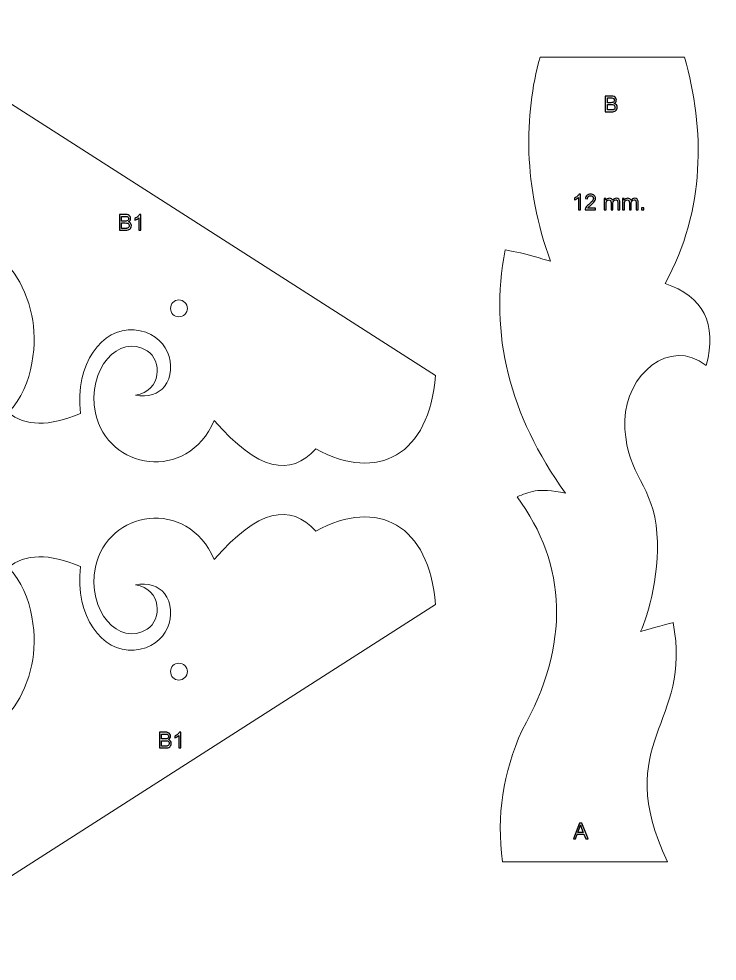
# Model space of a CAD drawing. Header units: centimetres. Extents: x -109.1 to -53.6, y -10 to 49.4.
# Drawn here: x -67.01 to -53.58, y 31.31 to 49.42 of the extents above; entities that cross this region are included whole.
import ezdxf

# ---------------------------------------------------------------- set-up
doc = ezdxf.new("R2010")
doc.units = ezdxf.units.CM
doc.header["$MEASUREMENT"] = 0
doc.layers.add('layer 1', color=7, linetype='Continuous')

msp = doc.modelspace()

# ---------------------------------------------------------------- linework, layer by layer
at = {"layer": 'layer 1', "color": 250, "lineweight": 20}
for points, knots in [([(-69.71642, 41.79436), (-69.30832, 42.13725), (-69.06823, 42.48858), (-69.07589, 42.85119), (-69.07589, 42.85119), (-68.54481, 42.80669), (-68.18633, 43.12702), (-68.00048, 43.8122), (-68.00048, 43.8122), (-68.68464, 43.85725), (-68.87708, 44.52814), (-68.54961, 44.96199), (-68.54961, 44.96199), (-68.15629, 45.48306), (-67.03841, 45.01345), (-66.75915, 43.71495), (-66.75915, 43.71495), (-66.65618, 43.23622), (-66.711, 42.372), (-67.21103, 41.85016), (-67.21103, 41.85016), (-66.89123, 41.583), (-66.4298, 41.57727), (-65.82672, 41.83299), (-65.82672, 41.83299), (-65.93541, 42.79701), (-65.41653, 43.48027), (-64.79418, 43.43754), (-64.79418, 43.43754), (-64.13696, 43.39242), (-63.93565, 42.70923), (-64.20996, 42.35211), (-64.20996, 42.35211), (-64.32026, 42.20856), (-64.53319, 42.13405), (-64.76845, 42.18194), (-64.76845, 42.18194), (-64.25682, 42.26991), (-64.25169, 42.84993), (-64.54536, 43.03712), (-64.54536, 43.03712), (-65.08249, 43.37947), (-65.71346, 42.6837), (-65.53498, 41.83872), (-65.53498, 41.83872), (-65.30651, 40.75725), (-63.77791, 40.49225), (-63.25252, 41.69569), (-63.25252, 41.69569), (-62.41508, 40.72754), (-61.78393, 40.61311), (-61.30184, 41.1522), (-61.30184, 41.1522), (-60.10623, 40.49536), (-59.11663, 41.03686), (-59.00223, 42.55932), (-59.00223, 42.55932), (-59.00223, 42.55932), (-69.71915, 49.41508), (-69.71915, 49.41508)], [0, 0, 0, 0, 0.0625, 0.0625, 0.0625, 0.0625, 0.125, 0.125, 0.125, 0.125, 0.1875, 0.1875, 0.1875, 0.1875, 0.25, 0.25, 0.25, 0.25, 0.3125, 0.3125, 0.3125, 0.3125, 0.375, 0.375, 0.375, 0.375, 0.4375, 0.4375, 0.4375, 0.4375, 0.5, 0.5, 0.5, 0.5, 0.5625, 0.5625, 0.5625, 0.5625, 0.625, 0.625, 0.625, 0.625, 0.6875, 0.6875, 0.6875, 0.6875, 0.75, 0.75, 0.75, 0.75, 0.8125, 0.8125, 0.8125, 0.8125, 0.875, 0.875, 0.875, 0.875, 1, 1, 1, 1]), ([(-54.53842, 33.21461), (-55.63659, 35.53764), (-54.04437, 35.84998), (-54.43346, 37.81452), (-54.43346, 37.81452), (-54.43346, 37.81452), (-54.66016, 37.75737), (-55.0564, 37.64306), (-55.0564, 37.64306), (-54.92372, 37.93118), (-54.64498, 38.83508), (-54.75923, 39.68905), (-54.75923, 39.68905), (-54.87074, 40.52237), (-55.37843, 40.73377), (-55.35938, 41.70642), (-55.35938, 41.70642), (-55.34265, 42.55999), (-54.50883, 43.31268), (-53.79346, 42.75229), (-53.79346, 42.75229), (-53.58493, 43.55916), (-53.84971, 44.0849), (-54.58776, 44.32955), (-54.58776, 44.32955), (-53.80458, 45.74355), (-53.82209, 47.28671), (-54.21314, 48.67832), (-54.21314, 48.67832), (-54.21314, 48.67832), (-56.98992, 48.67832), (-56.98992, 48.67832), (-56.98992, 48.67832), (-57.30102, 47.56901), (-57.31325, 46.1882), (-56.78705, 44.75677), (-56.78705, 44.75677), (-56.96971, 44.80066), (-57.22121, 44.90735), (-57.66151, 44.97389), (-57.66151, 44.97389), (-57.96979, 43.36426), (-57.58314, 41.80597), (-56.50148, 40.29901), (-56.50148, 40.29901), (-57.04855, 40.41846), (-57.19908, 40.31935), (-57.43311, 40.23038), (-57.43311, 40.23038), (-56.46961, 38.93889), (-56.40291, 37.38442), (-57.33593, 35.74982), (-57.33593, 35.74982), (-57.70491, 34.90545), (-57.82974, 34.12375), (-57.71099, 33.21461), (-57.71099, 33.21461), (-57.71099, 33.21461), (-54.53842, 33.21461), (-54.53842, 33.21461)], [0, 0, 0, 0, 0.0625, 0.0625, 0.0625, 0.0625, 0.125, 0.125, 0.125, 0.125, 0.1875, 0.1875, 0.1875, 0.1875, 0.25, 0.25, 0.25, 0.25, 0.3125, 0.3125, 0.3125, 0.3125, 0.375, 0.375, 0.375, 0.375, 0.4375, 0.4375, 0.4375, 0.4375, 0.5, 0.5, 0.5, 0.5, 0.5625, 0.5625, 0.5625, 0.5625, 0.625, 0.625, 0.625, 0.625, 0.6875, 0.6875, 0.6875, 0.6875, 0.75, 0.75, 0.75, 0.75, 0.8125, 0.8125, 0.8125, 0.8125, 0.875, 0.875, 0.875, 0.875, 1, 1, 1, 1]), ([(-63.93232, 44.01402), (-64.02188, 44.01402), (-64.09447, 43.94142), (-64.09447, 43.85187), (-64.09447, 43.85187), (-64.09447, 43.76232), (-64.02188, 43.68972), (-63.93232, 43.68972), (-63.93232, 43.68972), (-63.84276, 43.68972), (-63.77017, 43.76232), (-63.77017, 43.85187), (-63.77017, 43.85187), (-63.77017, 43.94142), (-63.84276, 44.01402), (-63.93232, 44.01402)], [0, 0, 0, 0, 0.2, 0.2, 0.2, 0.2, 0.4, 0.4, 0.4, 0.4, 0.6, 0.6, 0.6, 0.6, 1, 1, 1, 1]), ([(-69.71642, 38.92946), (-69.30832, 38.58657), (-69.06823, 38.23524), (-69.07589, 37.87263), (-69.07589, 37.87263), (-68.54481, 37.91713), (-68.18633, 37.5968), (-68.00048, 36.91162), (-68.00048, 36.91162), (-68.68464, 36.86657), (-68.87708, 36.19568), (-68.54961, 35.76183), (-68.54961, 35.76183), (-68.15629, 35.24076), (-67.03841, 35.71037), (-66.75915, 37.00887), (-66.75915, 37.00887), (-66.65618, 37.4876), (-66.711, 38.35182), (-67.21103, 38.87366), (-67.21103, 38.87366), (-66.89123, 39.14082), (-66.4298, 39.14655), (-65.82672, 38.89083), (-65.82672, 38.89083), (-65.93541, 37.92681), (-65.41653, 37.24355), (-64.79418, 37.28628), (-64.79418, 37.28628), (-64.13696, 37.3314), (-63.93565, 38.01459), (-64.20996, 38.37171), (-64.20996, 38.37171), (-64.32026, 38.51526), (-64.53319, 38.58977), (-64.76845, 38.54188), (-64.76845, 38.54188), (-64.25682, 38.45391), (-64.25169, 37.87389), (-64.54536, 37.6867), (-64.54536, 37.6867), (-65.08249, 37.34435), (-65.71346, 38.04012), (-65.53498, 38.8851), (-65.53498, 38.8851), (-65.30651, 39.96657), (-63.77791, 40.23156), (-63.25252, 39.02813), (-63.25252, 39.02813), (-62.41508, 39.99628), (-61.78393, 40.1107), (-61.30184, 39.57162), (-61.30184, 39.57162), (-60.10623, 40.22845), (-59.11663, 39.68696), (-59.00223, 38.1645), (-59.00223, 38.1645), (-59.00223, 38.1645), (-69.71915, 31.30874), (-69.71915, 31.30874)], [0, 0, 0, 0, 0.0625, 0.0625, 0.0625, 0.0625, 0.125, 0.125, 0.125, 0.125, 0.1875, 0.1875, 0.1875, 0.1875, 0.25, 0.25, 0.25, 0.25, 0.3125, 0.3125, 0.3125, 0.3125, 0.375, 0.375, 0.375, 0.375, 0.4375, 0.4375, 0.4375, 0.4375, 0.5, 0.5, 0.5, 0.5, 0.5625, 0.5625, 0.5625, 0.5625, 0.625, 0.625, 0.625, 0.625, 0.6875, 0.6875, 0.6875, 0.6875, 0.75, 0.75, 0.75, 0.75, 0.8125, 0.8125, 0.8125, 0.8125, 0.875, 0.875, 0.875, 0.875, 1, 1, 1, 1]), ([(-63.93232, 36.7098), (-64.02188, 36.7098), (-64.09447, 36.7824), (-64.09447, 36.87195), (-64.09447, 36.87195), (-64.09447, 36.9615), (-64.02188, 37.0341), (-63.93232, 37.0341), (-63.93232, 37.0341), (-63.84276, 37.0341), (-63.77017, 36.9615), (-63.77017, 36.87195), (-63.77017, 36.87195), (-63.77017, 36.7824), (-63.84276, 36.7098), (-63.93232, 36.7098)], [0, 0, 0, 0, 0.2, 0.2, 0.2, 0.2, 0.4, 0.4, 0.4, 0.4, 0.6, 0.6, 0.6, 0.6, 1, 1, 1, 1])]:
    msp.add_open_spline(points, degree=3, knots=knots, dxfattribs=at)
at = {"layer": 'layer 1', "color": 242}
for points, knots in [([(-55.73562, 47.62843), (-55.73562, 47.62843), (-55.73562, 47.93154), (-55.73562, 47.93154), (-55.73562, 47.93154), (-55.73562, 47.93154), (-55.62174, 47.93154), (-55.62174, 47.93154), (-55.62174, 47.93154), (-55.59846, 47.93154), (-55.58025, 47.92857), (-55.56628, 47.92222), (-55.56628, 47.92222), (-55.55189, 47.9163), (-55.54131, 47.90656), (-55.53326, 47.89386), (-55.53326, 47.89386), (-55.52522, 47.88116), (-55.52141, 47.86804), (-55.52141, 47.85407), (-55.52141, 47.85407), (-55.52141, 47.84094), (-55.5248, 47.82867), (-55.53199, 47.81724), (-55.53199, 47.81724), (-55.53877, 47.80581), (-55.54935, 47.79692), (-55.56374, 47.78972), (-55.56374, 47.78972), (-55.54554, 47.78422), (-55.53115, 47.77533), (-55.52141, 47.7622), (-55.52141, 47.7622), (-55.51167, 47.74908), (-55.50659, 47.73384), (-55.50659, 47.71648), (-55.50659, 47.71648), (-55.50659, 47.70209), (-55.50956, 47.68897), (-55.51548, 47.67669), (-55.51548, 47.67669), (-55.52183, 47.66441), (-55.52903, 47.6551), (-55.53792, 47.64833), (-55.53792, 47.64833), (-55.54681, 47.64198), (-55.55782, 47.6369), (-55.57094, 47.63351), (-55.57094, 47.63351), (-55.58449, 47.63012), (-55.60057, 47.62843), (-55.62005, 47.62843), (-55.62005, 47.62843), (-55.62005, 47.62843), (-55.73562, 47.62843), (-55.73562, 47.62843)], [0, 0, 0, 0, 0.06666667, 0.06666667, 0.06666667, 0.06666667, 0.13333333, 0.13333333, 0.13333333, 0.13333333, 0.2, 0.2, 0.2, 0.2, 0.26666667, 0.26666667, 0.26666667, 0.26666667, 0.33333333, 0.33333333, 0.33333333, 0.33333333, 0.4, 0.4, 0.4, 0.4, 0.46666667, 0.46666667, 0.46666667, 0.46666667, 0.53333333, 0.53333333, 0.53333333, 0.53333333, 0.6, 0.6, 0.6, 0.6, 0.66666667, 0.66666667, 0.66666667, 0.66666667, 0.73333333, 0.73333333, 0.73333333, 0.73333333, 0.8, 0.8, 0.8, 0.8, 0.86666667, 0.86666667, 0.86666667, 0.86666667, 1, 1, 1, 1]), ([(-55.6954, 47.80411), (-55.6954, 47.80411), (-55.62978, 47.80411), (-55.62978, 47.80411), (-55.62978, 47.80411), (-55.612, 47.80411), (-55.5993, 47.80538), (-55.59168, 47.8075), (-55.59168, 47.8075), (-55.58152, 47.81089), (-55.5739, 47.81554), (-55.5684, 47.82274), (-55.5684, 47.82274), (-55.56332, 47.82994), (-55.56078, 47.83883), (-55.56078, 47.84941), (-55.56078, 47.84941), (-55.56078, 47.85915), (-55.56332, 47.86804), (-55.56798, 47.87566), (-55.56798, 47.87566), (-55.57306, 47.88328), (-55.57983, 47.88878), (-55.58872, 47.89132), (-55.58872, 47.89132), (-55.59761, 47.89428), (-55.61285, 47.89555), (-55.63486, 47.89555), (-55.63486, 47.89555), (-55.63486, 47.89555), (-55.6954, 47.89555), (-55.6954, 47.89555), (-55.6954, 47.89555), (-55.6954, 47.89555), (-55.6954, 47.80411), (-55.6954, 47.80411)], [0, 0, 0, 0, 0.1, 0.1, 0.1, 0.1, 0.2, 0.2, 0.2, 0.2, 0.3, 0.3, 0.3, 0.3, 0.4, 0.4, 0.4, 0.4, 0.5, 0.5, 0.5, 0.5, 0.6, 0.6, 0.6, 0.6, 0.7, 0.7, 0.7, 0.7, 0.8, 0.8, 0.8, 0.8, 1, 1, 1, 1]), ([(-55.6954, 47.66441), (-55.6954, 47.66441), (-55.62005, 47.66441), (-55.62005, 47.66441), (-55.62005, 47.66441), (-55.60692, 47.66441), (-55.59803, 47.66484), (-55.59253, 47.66568), (-55.59253, 47.66568), (-55.58322, 47.66738), (-55.5756, 47.66992), (-55.56967, 47.67415), (-55.56967, 47.67415), (-55.56332, 47.67796), (-55.55824, 47.68346), (-55.55401, 47.69066), (-55.55401, 47.69066), (-55.5502, 47.69828), (-55.54808, 47.70675), (-55.54808, 47.71648), (-55.54808, 47.71648), (-55.54808, 47.72749), (-55.55104, 47.73723), (-55.55697, 47.74569), (-55.55697, 47.74569), (-55.56247, 47.75416), (-55.57052, 47.76009), (-55.5811, 47.76347), (-55.5811, 47.76347), (-55.59126, 47.76686), (-55.60608, 47.76855), (-55.62513, 47.76855), (-55.62513, 47.76855), (-55.62513, 47.76855), (-55.6954, 47.76855), (-55.6954, 47.76855), (-55.6954, 47.76855), (-55.6954, 47.76855), (-55.6954, 47.66441), (-55.6954, 47.66441)], [0, 0, 0, 0, 0.09090909, 0.09090909, 0.09090909, 0.09090909, 0.18181818, 0.18181818, 0.18181818, 0.18181818, 0.27272727, 0.27272727, 0.27272727, 0.27272727, 0.36363636, 0.36363636, 0.36363636, 0.36363636, 0.45454545, 0.45454545, 0.45454545, 0.45454545, 0.54545455, 0.54545455, 0.54545455, 0.54545455, 0.63636364, 0.63636364, 0.63636364, 0.63636364, 0.72727273, 0.72727273, 0.72727273, 0.72727273, 0.81818182, 0.81818182, 0.81818182, 0.81818182, 1, 1, 1, 1]), ([(-65.07543, 45.353), (-65.07543, 45.353), (-65.07543, 45.65611), (-65.07543, 45.65611), (-65.07543, 45.65611), (-65.07543, 45.65611), (-64.96155, 45.65611), (-64.96155, 45.65611), (-64.96155, 45.65611), (-64.93827, 45.65611), (-64.92006, 45.65314), (-64.90609, 45.64679), (-64.90609, 45.64679), (-64.8917, 45.64087), (-64.88112, 45.63113), (-64.87307, 45.61843), (-64.87307, 45.61843), (-64.86503, 45.60573), (-64.86122, 45.59261), (-64.86122, 45.57864), (-64.86122, 45.57864), (-64.86122, 45.56551), (-64.86461, 45.55324), (-64.8718, 45.54181), (-64.8718, 45.54181), (-64.87858, 45.53038), (-64.88916, 45.52149), (-64.90355, 45.51429), (-64.90355, 45.51429), (-64.88535, 45.50879), (-64.87096, 45.4999), (-64.86122, 45.48677), (-64.86122, 45.48677), (-64.85148, 45.47365), (-64.8464, 45.45841), (-64.8464, 45.44105), (-64.8464, 45.44105), (-64.8464, 45.42666), (-64.84937, 45.41354), (-64.85529, 45.40126), (-64.85529, 45.40126), (-64.86164, 45.38898), (-64.86884, 45.37967), (-64.87773, 45.3729), (-64.87773, 45.3729), (-64.88662, 45.36655), (-64.89763, 45.36147), (-64.91075, 45.35808), (-64.91075, 45.35808), (-64.9243, 45.35469), (-64.94038, 45.353), (-64.95986, 45.353), (-64.95986, 45.353), (-64.95986, 45.353), (-65.07543, 45.353), (-65.07543, 45.353)], [0, 0, 0, 0, 0.06666667, 0.06666667, 0.06666667, 0.06666667, 0.13333333, 0.13333333, 0.13333333, 0.13333333, 0.2, 0.2, 0.2, 0.2, 0.26666667, 0.26666667, 0.26666667, 0.26666667, 0.33333333, 0.33333333, 0.33333333, 0.33333333, 0.4, 0.4, 0.4, 0.4, 0.46666667, 0.46666667, 0.46666667, 0.46666667, 0.53333333, 0.53333333, 0.53333333, 0.53333333, 0.6, 0.6, 0.6, 0.6, 0.66666667, 0.66666667, 0.66666667, 0.66666667, 0.73333333, 0.73333333, 0.73333333, 0.73333333, 0.8, 0.8, 0.8, 0.8, 0.86666667, 0.86666667, 0.86666667, 0.86666667, 1, 1, 1, 1]), ([(-64.66607, 45.353), (-64.66607, 45.353), (-64.70332, 45.353), (-64.70332, 45.353), (-64.70332, 45.353), (-64.70332, 45.353), (-64.70332, 45.59007), (-64.70332, 45.59007), (-64.70332, 45.59007), (-64.71221, 45.5816), (-64.72406, 45.57313), (-64.73846, 45.56467), (-64.73846, 45.56467), (-64.75327, 45.55578), (-64.7664, 45.54943), (-64.77783, 45.54519), (-64.77783, 45.54519), (-64.77783, 45.54519), (-64.77783, 45.58118), (-64.77783, 45.58118), (-64.77783, 45.58118), (-64.75708, 45.59091), (-64.73888, 45.60277), (-64.72322, 45.61674), (-64.72322, 45.61674), (-64.70755, 45.63071), (-64.69655, 45.64425), (-64.6902, 45.65738), (-64.6902, 45.65738), (-64.6902, 45.65738), (-64.66607, 45.65738), (-64.66607, 45.65738), (-64.66607, 45.65738), (-64.66607, 45.65738), (-64.66607, 45.353), (-64.66607, 45.353)], [0, 0, 0, 0, 0.1, 0.1, 0.1, 0.1, 0.2, 0.2, 0.2, 0.2, 0.3, 0.3, 0.3, 0.3, 0.4, 0.4, 0.4, 0.4, 0.5, 0.5, 0.5, 0.5, 0.6, 0.6, 0.6, 0.6, 0.7, 0.7, 0.7, 0.7, 0.8, 0.8, 0.8, 0.8, 1, 1, 1, 1]), ([(-65.03521, 45.52868), (-65.03521, 45.52868), (-64.96959, 45.52868), (-64.96959, 45.52868), (-64.96959, 45.52868), (-64.95181, 45.52868), (-64.93911, 45.52995), (-64.93149, 45.53207), (-64.93149, 45.53207), (-64.92133, 45.53546), (-64.91371, 45.54011), (-64.90821, 45.54731), (-64.90821, 45.54731), (-64.90313, 45.55451), (-64.90059, 45.5634), (-64.90059, 45.57398), (-64.90059, 45.57398), (-64.90059, 45.58372), (-64.90313, 45.59261), (-64.90779, 45.60023), (-64.90779, 45.60023), (-64.91287, 45.60785), (-64.91964, 45.61335), (-64.92853, 45.61589), (-64.92853, 45.61589), (-64.93742, 45.61885), (-64.95266, 45.62012), (-64.97467, 45.62012), (-64.97467, 45.62012), (-64.97467, 45.62012), (-65.03521, 45.62012), (-65.03521, 45.62012), (-65.03521, 45.62012), (-65.03521, 45.62012), (-65.03521, 45.52868), (-65.03521, 45.52868)], [0, 0, 0, 0, 0.1, 0.1, 0.1, 0.1, 0.2, 0.2, 0.2, 0.2, 0.3, 0.3, 0.3, 0.3, 0.4, 0.4, 0.4, 0.4, 0.5, 0.5, 0.5, 0.5, 0.6, 0.6, 0.6, 0.6, 0.7, 0.7, 0.7, 0.7, 0.8, 0.8, 0.8, 0.8, 1, 1, 1, 1]), ([(-65.03521, 45.38898), (-65.03521, 45.38898), (-64.95986, 45.38898), (-64.95986, 45.38898), (-64.95986, 45.38898), (-64.94673, 45.38898), (-64.93784, 45.38941), (-64.93234, 45.39025), (-64.93234, 45.39025), (-64.92303, 45.39195), (-64.91541, 45.39449), (-64.90948, 45.39872), (-64.90948, 45.39872), (-64.90313, 45.40253), (-64.89805, 45.40803), (-64.89382, 45.41523), (-64.89382, 45.41523), (-64.89001, 45.42285), (-64.88789, 45.43132), (-64.88789, 45.44105), (-64.88789, 45.44105), (-64.88789, 45.45206), (-64.89085, 45.4618), (-64.89678, 45.47026), (-64.89678, 45.47026), (-64.90228, 45.47873), (-64.91033, 45.48466), (-64.92091, 45.48804), (-64.92091, 45.48804), (-64.93107, 45.49143), (-64.94589, 45.49312), (-64.96494, 45.49312), (-64.96494, 45.49312), (-64.96494, 45.49312), (-65.03521, 45.49312), (-65.03521, 45.49312), (-65.03521, 45.49312), (-65.03521, 45.49312), (-65.03521, 45.38898), (-65.03521, 45.38898)], [0, 0, 0, 0, 0.09090909, 0.09090909, 0.09090909, 0.09090909, 0.18181818, 0.18181818, 0.18181818, 0.18181818, 0.27272727, 0.27272727, 0.27272727, 0.27272727, 0.36363636, 0.36363636, 0.36363636, 0.36363636, 0.45454545, 0.45454545, 0.45454545, 0.45454545, 0.54545455, 0.54545455, 0.54545455, 0.54545455, 0.63636364, 0.63636364, 0.63636364, 0.63636364, 0.72727273, 0.72727273, 0.72727273, 0.72727273, 0.81818182, 0.81818182, 0.81818182, 0.81818182, 1, 1, 1, 1]), ([(-64.30813, 35.40469), (-64.30813, 35.40469), (-64.30813, 35.7078), (-64.30813, 35.7078), (-64.30813, 35.7078), (-64.30813, 35.7078), (-64.19425, 35.7078), (-64.19425, 35.7078), (-64.19425, 35.7078), (-64.17097, 35.7078), (-64.15276, 35.70483), (-64.13879, 35.69848), (-64.13879, 35.69848), (-64.1244, 35.69256), (-64.11382, 35.68282), (-64.10577, 35.67012), (-64.10577, 35.67012), (-64.09773, 35.65742), (-64.09392, 35.6443), (-64.09392, 35.63033), (-64.09392, 35.63033), (-64.09392, 35.6172), (-64.09731, 35.60493), (-64.1045, 35.5935), (-64.1045, 35.5935), (-64.11128, 35.58207), (-64.12186, 35.57318), (-64.13625, 35.56598), (-64.13625, 35.56598), (-64.11805, 35.56048), (-64.10366, 35.55159), (-64.09392, 35.53846), (-64.09392, 35.53846), (-64.08418, 35.52534), (-64.0791, 35.5101), (-64.0791, 35.49274), (-64.0791, 35.49274), (-64.0791, 35.47835), (-64.08207, 35.46523), (-64.08799, 35.45295), (-64.08799, 35.45295), (-64.09434, 35.44067), (-64.10154, 35.43136), (-64.11043, 35.42459), (-64.11043, 35.42459), (-64.11932, 35.41824), (-64.13033, 35.41316), (-64.14345, 35.40977), (-64.14345, 35.40977), (-64.157, 35.40638), (-64.17308, 35.40469), (-64.19256, 35.40469), (-64.19256, 35.40469), (-64.19256, 35.40469), (-64.30813, 35.40469), (-64.30813, 35.40469)], [0, 0, 0, 0, 0.06666667, 0.06666667, 0.06666667, 0.06666667, 0.13333333, 0.13333333, 0.13333333, 0.13333333, 0.2, 0.2, 0.2, 0.2, 0.26666667, 0.26666667, 0.26666667, 0.26666667, 0.33333333, 0.33333333, 0.33333333, 0.33333333, 0.4, 0.4, 0.4, 0.4, 0.46666667, 0.46666667, 0.46666667, 0.46666667, 0.53333333, 0.53333333, 0.53333333, 0.53333333, 0.6, 0.6, 0.6, 0.6, 0.66666667, 0.66666667, 0.66666667, 0.66666667, 0.73333333, 0.73333333, 0.73333333, 0.73333333, 0.8, 0.8, 0.8, 0.8, 0.86666667, 0.86666667, 0.86666667, 0.86666667, 1, 1, 1, 1]), ([(-64.26791, 35.58037), (-64.26791, 35.58037), (-64.20229, 35.58037), (-64.20229, 35.58037), (-64.20229, 35.58037), (-64.18451, 35.58037), (-64.17181, 35.58164), (-64.16419, 35.58376), (-64.16419, 35.58376), (-64.15403, 35.58715), (-64.14641, 35.5918), (-64.14091, 35.599), (-64.14091, 35.599), (-64.13583, 35.6062), (-64.13329, 35.61509), (-64.13329, 35.62567), (-64.13329, 35.62567), (-64.13329, 35.63541), (-64.13583, 35.6443), (-64.14049, 35.65192), (-64.14049, 35.65192), (-64.14557, 35.65954), (-64.15234, 35.66504), (-64.16123, 35.66758), (-64.16123, 35.66758), (-64.17012, 35.67054), (-64.18536, 35.67181), (-64.20737, 35.67181), (-64.20737, 35.67181), (-64.20737, 35.67181), (-64.26791, 35.67181), (-64.26791, 35.67181), (-64.26791, 35.67181), (-64.26791, 35.67181), (-64.26791, 35.58037), (-64.26791, 35.58037)], [0, 0, 0, 0, 0.1, 0.1, 0.1, 0.1, 0.2, 0.2, 0.2, 0.2, 0.3, 0.3, 0.3, 0.3, 0.4, 0.4, 0.4, 0.4, 0.5, 0.5, 0.5, 0.5, 0.6, 0.6, 0.6, 0.6, 0.7, 0.7, 0.7, 0.7, 0.8, 0.8, 0.8, 0.8, 1, 1, 1, 1]), ([(-63.89877, 35.40469), (-63.89877, 35.40469), (-63.93602, 35.40469), (-63.93602, 35.40469), (-63.93602, 35.40469), (-63.93602, 35.40469), (-63.93602, 35.64176), (-63.93602, 35.64176), (-63.93602, 35.64176), (-63.94491, 35.63329), (-63.95676, 35.62482), (-63.97116, 35.61636), (-63.97116, 35.61636), (-63.98597, 35.60747), (-63.9991, 35.60112), (-64.01053, 35.59688), (-64.01053, 35.59688), (-64.01053, 35.59688), (-64.01053, 35.63287), (-64.01053, 35.63287), (-64.01053, 35.63287), (-63.98978, 35.6426), (-63.97158, 35.65446), (-63.95592, 35.66843), (-63.95592, 35.66843), (-63.94025, 35.6824), (-63.92925, 35.69594), (-63.9229, 35.70907), (-63.9229, 35.70907), (-63.9229, 35.70907), (-63.89877, 35.70907), (-63.89877, 35.70907), (-63.89877, 35.70907), (-63.89877, 35.70907), (-63.89877, 35.40469), (-63.89877, 35.40469)], [0, 0, 0, 0, 0.1, 0.1, 0.1, 0.1, 0.2, 0.2, 0.2, 0.2, 0.3, 0.3, 0.3, 0.3, 0.4, 0.4, 0.4, 0.4, 0.5, 0.5, 0.5, 0.5, 0.6, 0.6, 0.6, 0.6, 0.7, 0.7, 0.7, 0.7, 0.8, 0.8, 0.8, 0.8, 1, 1, 1, 1]), ([(-64.26791, 35.44067), (-64.26791, 35.44067), (-64.19256, 35.44067), (-64.19256, 35.44067), (-64.19256, 35.44067), (-64.17943, 35.44067), (-64.17054, 35.4411), (-64.16504, 35.44194), (-64.16504, 35.44194), (-64.15573, 35.44364), (-64.14811, 35.44618), (-64.14218, 35.45041), (-64.14218, 35.45041), (-64.13583, 35.45422), (-64.13075, 35.45972), (-64.12652, 35.46692), (-64.12652, 35.46692), (-64.12271, 35.47454), (-64.12059, 35.48301), (-64.12059, 35.49274), (-64.12059, 35.49274), (-64.12059, 35.50375), (-64.12355, 35.51349), (-64.12948, 35.52195), (-64.12948, 35.52195), (-64.13498, 35.53042), (-64.14303, 35.53635), (-64.15361, 35.53973), (-64.15361, 35.53973), (-64.16377, 35.54312), (-64.17859, 35.54481), (-64.19764, 35.54481), (-64.19764, 35.54481), (-64.19764, 35.54481), (-64.26791, 35.54481), (-64.26791, 35.54481), (-64.26791, 35.54481), (-64.26791, 35.54481), (-64.26791, 35.44067), (-64.26791, 35.44067)], [0, 0, 0, 0, 0.09090909, 0.09090909, 0.09090909, 0.09090909, 0.18181818, 0.18181818, 0.18181818, 0.18181818, 0.27272727, 0.27272727, 0.27272727, 0.27272727, 0.36363636, 0.36363636, 0.36363636, 0.36363636, 0.45454545, 0.45454545, 0.45454545, 0.45454545, 0.54545455, 0.54545455, 0.54545455, 0.54545455, 0.63636364, 0.63636364, 0.63636364, 0.63636364, 0.72727273, 0.72727273, 0.72727273, 0.72727273, 0.81818182, 0.81818182, 0.81818182, 0.81818182, 1, 1, 1, 1]), ([(-56.34944, 33.65843), (-56.34944, 33.65843), (-56.2326, 33.96154), (-56.2326, 33.96154), (-56.2326, 33.96154), (-56.2326, 33.96154), (-56.18942, 33.96154), (-56.18942, 33.96154), (-56.18942, 33.96154), (-56.18942, 33.96154), (-56.06538, 33.65843), (-56.06538, 33.65843), (-56.06538, 33.65843), (-56.06538, 33.65843), (-56.1111, 33.65843), (-56.1111, 33.65843), (-56.1111, 33.65843), (-56.1111, 33.65843), (-56.14666, 33.75029), (-56.14666, 33.75029), (-56.14666, 33.75029), (-56.14666, 33.75029), (-56.27324, 33.75029), (-56.27324, 33.75029), (-56.27324, 33.75029), (-56.27324, 33.75029), (-56.30668, 33.65843), (-56.30668, 33.65843), (-56.30668, 33.65843), (-56.30668, 33.65843), (-56.34944, 33.65843), (-56.34944, 33.65843)], [0, 0, 0, 0, 0.11111111, 0.11111111, 0.11111111, 0.11111111, 0.22222222, 0.22222222, 0.22222222, 0.22222222, 0.33333333, 0.33333333, 0.33333333, 0.33333333, 0.44444444, 0.44444444, 0.44444444, 0.44444444, 0.55555556, 0.55555556, 0.55555556, 0.55555556, 0.66666667, 0.66666667, 0.66666667, 0.66666667, 0.77777778, 0.77777778, 0.77777778, 0.77777778, 1, 1, 1, 1]), ([(-56.26181, 33.78289), (-56.26181, 33.78289), (-56.15894, 33.78289), (-56.15894, 33.78289), (-56.15894, 33.78289), (-56.15894, 33.78289), (-56.19069, 33.86671), (-56.19069, 33.86671), (-56.19069, 33.86671), (-56.20042, 33.89211), (-56.20762, 33.91328), (-56.21228, 33.92979), (-56.21228, 33.92979), (-56.21609, 33.91031), (-56.22159, 33.89084), (-56.22836, 33.87179), (-56.22836, 33.87179), (-56.22836, 33.87179), (-56.26181, 33.78289), (-56.26181, 33.78289)], [0, 0, 0, 0, 0.16666667, 0.16666667, 0.16666667, 0.16666667, 0.33333333, 0.33333333, 0.33333333, 0.33333333, 0.5, 0.5, 0.5, 0.5, 0.66666667, 0.66666667, 0.66666667, 0.66666667, 1, 1, 1, 1])]:
    msp.add_open_spline(points, degree=3, knots=knots, dxfattribs=at)
at = {"layer": 'layer 1', "color": 142}
for points, knots in [([(-56.21422, 45.74363), (-56.21422, 45.74363), (-56.25147, 45.74363), (-56.25147, 45.74363), (-56.25147, 45.74363), (-56.25147, 45.74363), (-56.25147, 45.9807), (-56.25147, 45.9807), (-56.25147, 45.9807), (-56.26036, 45.97223), (-56.27221, 45.96376), (-56.28661, 45.9553), (-56.28661, 45.9553), (-56.30142, 45.94641), (-56.31455, 45.94006), (-56.32598, 45.93582), (-56.32598, 45.93582), (-56.32598, 45.93582), (-56.32598, 45.97181), (-56.32598, 45.97181), (-56.32598, 45.97181), (-56.30523, 45.98154), (-56.28703, 45.9934), (-56.27137, 46.00737), (-56.27137, 46.00737), (-56.2557, 46.02134), (-56.2447, 46.03488), (-56.23835, 46.04801), (-56.23835, 46.04801), (-56.23835, 46.04801), (-56.21422, 46.04801), (-56.21422, 46.04801), (-56.21422, 46.04801), (-56.21422, 46.04801), (-56.21422, 45.74363), (-56.21422, 45.74363)], [0, 0, 0, 0, 0.1, 0.1, 0.1, 0.1, 0.2, 0.2, 0.2, 0.2, 0.3, 0.3, 0.3, 0.3, 0.4, 0.4, 0.4, 0.4, 0.5, 0.5, 0.5, 0.5, 0.6, 0.6, 0.6, 0.6, 0.7, 0.7, 0.7, 0.7, 0.8, 0.8, 0.8, 0.8, 1, 1, 1, 1]), ([(-55.92339, 45.77961), (-55.92339, 45.77961), (-55.92339, 45.74363), (-55.92339, 45.74363), (-55.92339, 45.74363), (-55.92339, 45.74363), (-56.12405, 45.74363), (-56.12405, 45.74363), (-56.12405, 45.74363), (-56.12405, 45.75252), (-56.12278, 45.76141), (-56.11939, 45.76945), (-56.11939, 45.76945), (-56.11431, 45.783), (-56.10627, 45.79655), (-56.09526, 45.80967), (-56.09526, 45.80967), (-56.08383, 45.82322), (-56.06775, 45.83846), (-56.04658, 45.85581), (-56.04658, 45.85581), (-56.01356, 45.88291), (-55.99112, 45.90407), (-55.97969, 45.91974), (-55.97969, 45.91974), (-55.96784, 45.93582), (-55.96234, 45.95064), (-55.96234, 45.96461), (-55.96234, 45.96461), (-55.96234, 45.97943), (-55.96742, 45.9917), (-55.978, 46.00186), (-55.978, 46.00186), (-55.98858, 46.01202), (-56.00255, 46.0171), (-56.01949, 46.0171), (-56.01949, 46.0171), (-56.03727, 46.0171), (-56.05166, 46.0116), (-56.06224, 46.00102), (-56.06224, 46.00102), (-56.07325, 45.99043), (-56.07833, 45.97519), (-56.07875, 45.95657), (-56.07875, 45.95657), (-56.07875, 45.95657), (-56.11685, 45.96038), (-56.11685, 45.96038), (-56.11685, 45.96038), (-56.11431, 45.98874), (-56.10458, 46.01075), (-56.08722, 46.02557), (-56.08722, 46.02557), (-56.07029, 46.04039), (-56.04743, 46.04801), (-56.01864, 46.04801), (-56.01864, 46.04801), (-55.98943, 46.04801), (-55.96657, 46.03996), (-55.94964, 46.02388), (-55.94964, 46.02388), (-55.93228, 46.00779), (-55.92381, 45.98747), (-55.92381, 45.96376), (-55.92381, 45.96376), (-55.92381, 45.95149), (-55.92635, 45.93963), (-55.93143, 45.9282), (-55.93143, 45.9282), (-55.93651, 45.91635), (-55.94456, 45.90407), (-55.95599, 45.89095), (-55.95599, 45.89095), (-55.96784, 45.87825), (-55.98689, 45.86047), (-56.01356, 45.83761), (-56.01356, 45.83761), (-56.036, 45.81898), (-56.04997, 45.80628), (-56.05632, 45.79951), (-56.05632, 45.79951), (-56.06267, 45.79274), (-56.06817, 45.78639), (-56.0724, 45.77961), (-56.0724, 45.77961), (-56.0724, 45.77961), (-55.92339, 45.77961), (-55.92339, 45.77961)], [0, 0, 0, 0, 0.04347826, 0.04347826, 0.04347826, 0.04347826, 0.08695652, 0.08695652, 0.08695652, 0.08695652, 0.13043478, 0.13043478, 0.13043478, 0.13043478, 0.17391304, 0.17391304, 0.17391304, 0.17391304, 0.2173913, 0.2173913, 0.2173913, 0.2173913, 0.26086957, 0.26086957, 0.26086957, 0.26086957, 0.30434783, 0.30434783, 0.30434783, 0.30434783, 0.34782609, 0.34782609, 0.34782609, 0.34782609, 0.39130435, 0.39130435, 0.39130435, 0.39130435, 0.43478261, 0.43478261, 0.43478261, 0.43478261, 0.47826087, 0.47826087, 0.47826087, 0.47826087, 0.52173913, 0.52173913, 0.52173913, 0.52173913, 0.56521739, 0.56521739, 0.56521739, 0.56521739, 0.60869565, 0.60869565, 0.60869565, 0.60869565, 0.65217391, 0.65217391, 0.65217391, 0.65217391, 0.69565217, 0.69565217, 0.69565217, 0.69565217, 0.73913043, 0.73913043, 0.73913043, 0.73913043, 0.7826087, 0.7826087, 0.7826087, 0.7826087, 0.82608696, 0.82608696, 0.82608696, 0.82608696, 0.86956522, 0.86956522, 0.86956522, 0.86956522, 0.91304348, 0.91304348, 0.91304348, 0.91304348, 1, 1, 1, 1]), ([(-55.75575, 45.74363), (-55.75575, 45.74363), (-55.75575, 45.96334), (-55.75575, 45.96334), (-55.75575, 45.96334), (-55.75575, 45.96334), (-55.72231, 45.96334), (-55.72231, 45.96334), (-55.72231, 45.96334), (-55.72231, 45.96334), (-55.72231, 45.93244), (-55.72231, 45.93244), (-55.72231, 45.93244), (-55.71553, 45.94302), (-55.70622, 45.95191), (-55.69479, 45.95826), (-55.69479, 45.95826), (-55.68336, 45.96503), (-55.67066, 45.968), (-55.65584, 45.968), (-55.65584, 45.968), (-55.63976, 45.968), (-55.62621, 45.96461), (-55.61605, 45.95784), (-55.61605, 45.95784), (-55.60547, 45.95106), (-55.59827, 45.94175), (-55.59404, 45.9299), (-55.59404, 45.9299), (-55.57668, 45.9553), (-55.55382, 45.968), (-55.5263, 45.968), (-55.5263, 45.968), (-55.50429, 45.968), (-55.48778, 45.96207), (-55.47593, 45.95022), (-55.47593, 45.95022), (-55.46407, 45.93794), (-55.45815, 45.91931), (-55.45815, 45.89434), (-55.45815, 45.89434), (-55.45815, 45.89434), (-55.45815, 45.74363), (-55.45815, 45.74363), (-55.45815, 45.74363), (-55.45815, 45.74363), (-55.4954, 45.74363), (-55.4954, 45.74363), (-55.4954, 45.74363), (-55.4954, 45.74363), (-55.4954, 45.88206), (-55.4954, 45.88206), (-55.4954, 45.88206), (-55.4954, 45.89688), (-55.49667, 45.90746), (-55.49879, 45.91423), (-55.49879, 45.91423), (-55.50133, 45.92058), (-55.50556, 45.92609), (-55.51191, 45.9299), (-55.51191, 45.9299), (-55.51826, 45.93371), (-55.52588, 45.93582), (-55.53435, 45.93582), (-55.53435, 45.93582), (-55.55001, 45.93582), (-55.56271, 45.93074), (-55.57287, 45.92058), (-55.57287, 45.92058), (-55.58303, 45.91042), (-55.58811, 45.89391), (-55.58811, 45.87105), (-55.58811, 45.87105), (-55.58811, 45.87105), (-55.58811, 45.74363), (-55.58811, 45.74363), (-55.58811, 45.74363), (-55.58811, 45.74363), (-55.62536, 45.74363), (-55.62536, 45.74363), (-55.62536, 45.74363), (-55.62536, 45.74363), (-55.62536, 45.88629), (-55.62536, 45.88629), (-55.62536, 45.88629), (-55.62536, 45.9028), (-55.62833, 45.91508), (-55.63425, 45.92355), (-55.63425, 45.92355), (-55.6406, 45.93159), (-55.65034, 45.93582), (-55.66431, 45.93582), (-55.66431, 45.93582), (-55.67447, 45.93582), (-55.68421, 45.93328), (-55.6931, 45.92778), (-55.6931, 45.92778), (-55.70199, 45.92228), (-55.70876, 45.91423), (-55.71257, 45.90365), (-55.71257, 45.90365), (-55.71638, 45.89264), (-55.7185, 45.8774), (-55.7185, 45.85751), (-55.7185, 45.85751), (-55.7185, 45.85751), (-55.7185, 45.74363), (-55.7185, 45.74363), (-55.7185, 45.74363), (-55.7185, 45.74363), (-55.75575, 45.74363), (-55.75575, 45.74363)], [0, 0, 0, 0, 0.03448276, 0.03448276, 0.03448276, 0.03448276, 0.06896552, 0.06896552, 0.06896552, 0.06896552, 0.10344828, 0.10344828, 0.10344828, 0.10344828, 0.13793103, 0.13793103, 0.13793103, 0.13793103, 0.17241379, 0.17241379, 0.17241379, 0.17241379, 0.20689655, 0.20689655, 0.20689655, 0.20689655, 0.24137931, 0.24137931, 0.24137931, 0.24137931, 0.27586207, 0.27586207, 0.27586207, 0.27586207, 0.31034483, 0.31034483, 0.31034483, 0.31034483, 0.34482759, 0.34482759, 0.34482759, 0.34482759, 0.37931034, 0.37931034, 0.37931034, 0.37931034, 0.4137931, 0.4137931, 0.4137931, 0.4137931, 0.44827586, 0.44827586, 0.44827586, 0.44827586, 0.48275862, 0.48275862, 0.48275862, 0.48275862, 0.51724138, 0.51724138, 0.51724138, 0.51724138, 0.55172414, 0.55172414, 0.55172414, 0.55172414, 0.5862069, 0.5862069, 0.5862069, 0.5862069, 0.62068966, 0.62068966, 0.62068966, 0.62068966, 0.65517241, 0.65517241, 0.65517241, 0.65517241, 0.68965517, 0.68965517, 0.68965517, 0.68965517, 0.72413793, 0.72413793, 0.72413793, 0.72413793, 0.75862069, 0.75862069, 0.75862069, 0.75862069, 0.79310345, 0.79310345, 0.79310345, 0.79310345, 0.82758621, 0.82758621, 0.82758621, 0.82758621, 0.86206897, 0.86206897, 0.86206897, 0.86206897, 0.89655172, 0.89655172, 0.89655172, 0.89655172, 0.93103448, 0.93103448, 0.93103448, 0.93103448, 1, 1, 1, 1]), ([(-55.40311, 45.74363), (-55.40311, 45.74363), (-55.40311, 45.96334), (-55.40311, 45.96334), (-55.40311, 45.96334), (-55.40311, 45.96334), (-55.36967, 45.96334), (-55.36967, 45.96334), (-55.36967, 45.96334), (-55.36967, 45.96334), (-55.36967, 45.93244), (-55.36967, 45.93244), (-55.36967, 45.93244), (-55.36289, 45.94302), (-55.35358, 45.95191), (-55.34215, 45.95826), (-55.34215, 45.95826), (-55.33072, 45.96503), (-55.31802, 45.968), (-55.3032, 45.968), (-55.3032, 45.968), (-55.28712, 45.968), (-55.27357, 45.96461), (-55.26341, 45.95784), (-55.26341, 45.95784), (-55.25283, 45.95106), (-55.24563, 45.94175), (-55.2414, 45.9299), (-55.2414, 45.9299), (-55.22404, 45.9553), (-55.20118, 45.968), (-55.17366, 45.968), (-55.17366, 45.968), (-55.15165, 45.968), (-55.13514, 45.96207), (-55.12329, 45.95022), (-55.12329, 45.95022), (-55.11143, 45.93794), (-55.10551, 45.91931), (-55.10551, 45.89434), (-55.10551, 45.89434), (-55.10551, 45.89434), (-55.10551, 45.74363), (-55.10551, 45.74363), (-55.10551, 45.74363), (-55.10551, 45.74363), (-55.14276, 45.74363), (-55.14276, 45.74363), (-55.14276, 45.74363), (-55.14276, 45.74363), (-55.14276, 45.88206), (-55.14276, 45.88206), (-55.14276, 45.88206), (-55.14276, 45.89688), (-55.14403, 45.90746), (-55.14615, 45.91423), (-55.14615, 45.91423), (-55.14869, 45.92058), (-55.15292, 45.92609), (-55.15927, 45.9299), (-55.15927, 45.9299), (-55.16562, 45.93371), (-55.17324, 45.93582), (-55.18171, 45.93582), (-55.18171, 45.93582), (-55.19737, 45.93582), (-55.21007, 45.93074), (-55.22023, 45.92058), (-55.22023, 45.92058), (-55.23039, 45.91042), (-55.23547, 45.89391), (-55.23547, 45.87105), (-55.23547, 45.87105), (-55.23547, 45.87105), (-55.23547, 45.74363), (-55.23547, 45.74363), (-55.23547, 45.74363), (-55.23547, 45.74363), (-55.27272, 45.74363), (-55.27272, 45.74363), (-55.27272, 45.74363), (-55.27272, 45.74363), (-55.27272, 45.88629), (-55.27272, 45.88629), (-55.27272, 45.88629), (-55.27272, 45.9028), (-55.27569, 45.91508), (-55.28161, 45.92355), (-55.28161, 45.92355), (-55.28796, 45.93159), (-55.2977, 45.93582), (-55.31167, 45.93582), (-55.31167, 45.93582), (-55.32183, 45.93582), (-55.33157, 45.93328), (-55.34046, 45.92778), (-55.34046, 45.92778), (-55.34935, 45.92228), (-55.35612, 45.91423), (-55.35993, 45.90365), (-55.35993, 45.90365), (-55.36374, 45.89264), (-55.36586, 45.8774), (-55.36586, 45.85751), (-55.36586, 45.85751), (-55.36586, 45.85751), (-55.36586, 45.74363), (-55.36586, 45.74363), (-55.36586, 45.74363), (-55.36586, 45.74363), (-55.40311, 45.74363), (-55.40311, 45.74363)], [0, 0, 0, 0, 0.03448276, 0.03448276, 0.03448276, 0.03448276, 0.06896552, 0.06896552, 0.06896552, 0.06896552, 0.10344828, 0.10344828, 0.10344828, 0.10344828, 0.13793103, 0.13793103, 0.13793103, 0.13793103, 0.17241379, 0.17241379, 0.17241379, 0.17241379, 0.20689655, 0.20689655, 0.20689655, 0.20689655, 0.24137931, 0.24137931, 0.24137931, 0.24137931, 0.27586207, 0.27586207, 0.27586207, 0.27586207, 0.31034483, 0.31034483, 0.31034483, 0.31034483, 0.34482759, 0.34482759, 0.34482759, 0.34482759, 0.37931034, 0.37931034, 0.37931034, 0.37931034, 0.4137931, 0.4137931, 0.4137931, 0.4137931, 0.44827586, 0.44827586, 0.44827586, 0.44827586, 0.48275862, 0.48275862, 0.48275862, 0.48275862, 0.51724138, 0.51724138, 0.51724138, 0.51724138, 0.55172414, 0.55172414, 0.55172414, 0.55172414, 0.5862069, 0.5862069, 0.5862069, 0.5862069, 0.62068966, 0.62068966, 0.62068966, 0.62068966, 0.65517241, 0.65517241, 0.65517241, 0.65517241, 0.68965517, 0.68965517, 0.68965517, 0.68965517, 0.72413793, 0.72413793, 0.72413793, 0.72413793, 0.75862069, 0.75862069, 0.75862069, 0.75862069, 0.79310345, 0.79310345, 0.79310345, 0.79310345, 0.82758621, 0.82758621, 0.82758621, 0.82758621, 0.86206897, 0.86206897, 0.86206897, 0.86206897, 0.89655172, 0.89655172, 0.89655172, 0.89655172, 0.93103448, 0.93103448, 0.93103448, 0.93103448, 1, 1, 1, 1]), ([(-55.03989, 45.74363), (-55.03989, 45.74363), (-55.03989, 45.78596), (-55.03989, 45.78596), (-55.03989, 45.78596), (-55.03989, 45.78596), (-54.99755, 45.78596), (-54.99755, 45.78596), (-54.99755, 45.78596), (-54.99755, 45.78596), (-54.99755, 45.74363), (-54.99755, 45.74363), (-54.99755, 45.74363), (-54.99755, 45.74363), (-55.03989, 45.74363), (-55.03989, 45.74363)], [0, 0, 0, 0, 0.2, 0.2, 0.2, 0.2, 0.4, 0.4, 0.4, 0.4, 0.6, 0.6, 0.6, 0.6, 1, 1, 1, 1])]:
    msp.add_open_spline(points, degree=3, knots=knots, dxfattribs=at)

doc.saveas('drawing.dxf')
